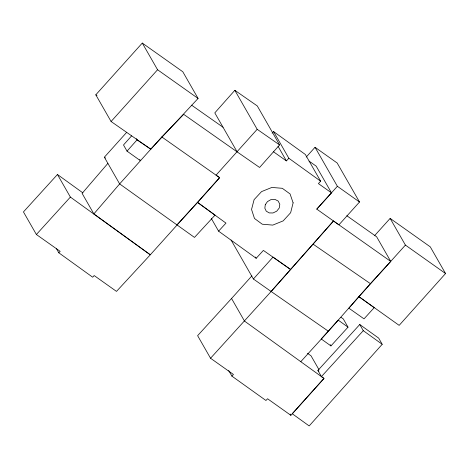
<?xml version="1.0" encoding="UTF-8"?>
<svg xmlns="http://www.w3.org/2000/svg" width="469" height="469" viewBox="0 0 469 469"><rect width="100%" height="100%" fill="white"/><g stroke="black" fill="none" stroke-linecap="round" stroke-linejoin="round"><path stroke-width="0.7" d="M107.888 163.376L82.11 193.38L93.864 213.905L150.303 254.802L219.633 177.675L216.057 175.136L257.176 129.309L234.84 90.306L214.802 112.882L237.138 151.886L259.592 167.468L279.606 144.927L257.27 105.924L234.84 90.306M93.864 213.905L119.642 183.907L161.782 136.942L183.719 114.36L237.138 151.886M251.9 275.895L231.551 298.489L244.484 321.072L323.991 378.436L290.868 415.323L267.541 398.744L265.958 400.497L231.921 376.144L233.421 374.45L210.546 358.246L271.129 291.483L333.488 220.993L390.753 261.426L370.399 283.645L328.4 331.249L300.758 361.716M333.488 220.993L271.129 291.483L253.395 279.002L231.059 239.999M131.601 135.881L123.505 144.974L127.029 151.129L140.46 160.72L139.756 159.489M127.029 151.129L137.03 139.903L136.327 138.672M177.071 224.727L197.601 202.45L215.019 215.148L194.488 237.425L119.642 183.907L104.358 157.221L126.642 132.387M253.395 279.002L273.011 257.1L290.745 269.581L263.385 250.411L256.18 258.296L218.589 231.153L211.308 218.443M382.217 344.287L309.171 425.934L292.281 413.769L323.991 378.436L321.429 376.595L317.9 370.44L359.758 324.519L378.688 338.126L382.217 344.287L363.282 330.674L359.758 324.519M390.132 218.407L430.266 246.846L445.55 273.533L399.16 325.375L358.92 296.666L348.907 308.203L364.026 318.861L374.192 307.658L358.92 296.666L405.415 245.094L390.132 218.407L374.473 235.784M150.789 149.183L111.089 121.506L95.805 94.82L142.283 43.066L182.799 71.751L198.082 98.437L150.789 149.183L137.03 139.903M111.089 121.506L157.566 69.752L142.283 43.066M306.21 157.074L315.039 147.289L337.176 163.013L359.512 202.01L338.917 224.844L316.774 209.121L337.375 186.293L315.039 147.289M316.774 209.121L331.489 192.853L316.206 166.173L309.071 161.113M57.447 174.503L23.45 211.918L36.383 234.5L60.167 251.355L58.813 252.803L92.68 277.214L94.163 275.555L116.494 291.401L150.303 254.802L70.379 197.086L57.447 174.503L82.902 192.888M36.383 234.5L70.379 197.086M348.021 327.163L338.208 320.122L321.218 338.964L330.944 345.923L348.021 327.163L343.32 318.949L341.01 317.296M321.429 376.595L363.282 330.674M231.551 298.489L197.613 335.663L210.546 358.246M218.589 231.153L225.976 223.115L197.601 202.45L219.633 177.675L161.782 136.942M272.102 133.161L273.574 131.578L305.348 154.483L320.626 181.169L318.404 183.59L331.489 192.853M273.486 151.792L286.401 160.902L288.851 158.264L273.574 131.578M313.186 244.214L370.399 283.645M271.129 291.483L328.4 331.249M257.176 129.309L279.606 144.927M95.805 94.82L96.989 95.647M191.575 105.156L223.033 127.251M346.82 215.734L376.648 236.798L390.753 261.426M405.415 245.094L445.55 273.533M157.566 69.752L198.082 98.437M337.375 186.293L359.512 202.01M104.358 157.221L105.543 158.059M317.9 370.44L318.926 371.172M288.851 158.264L320.626 181.169M307.5 353.286L311.058 355.854L318.961 369.654M278.035 146.287L286.401 160.902M330.223 344.662L330.944 345.923M255.453 257.024L256.18 258.296M290.147 414.068L290.868 415.323M228.684 370.498L231.921 376.144M56.298 248.412L58.813 252.803M265.284 204.719L264.838 208.201L266.251 211.167L269.229 212.914L272.987 212.973L276.739 211.156L279.266 207.966L279.805 204.255L278.211 201.078L274.928 199.384L270.877 199.647L267.447 201.606L265.284 204.719M293.119 202.837L290.645 212.709L283.17 220.887L272.776 225.102L262.259 224.211L254.479 218.472L251.542 209.45L254.104 199.653L261.55 191.604L271.862 187.442L282.303 188.304L290.059 193.937L293.119 202.837"/></g></svg>
